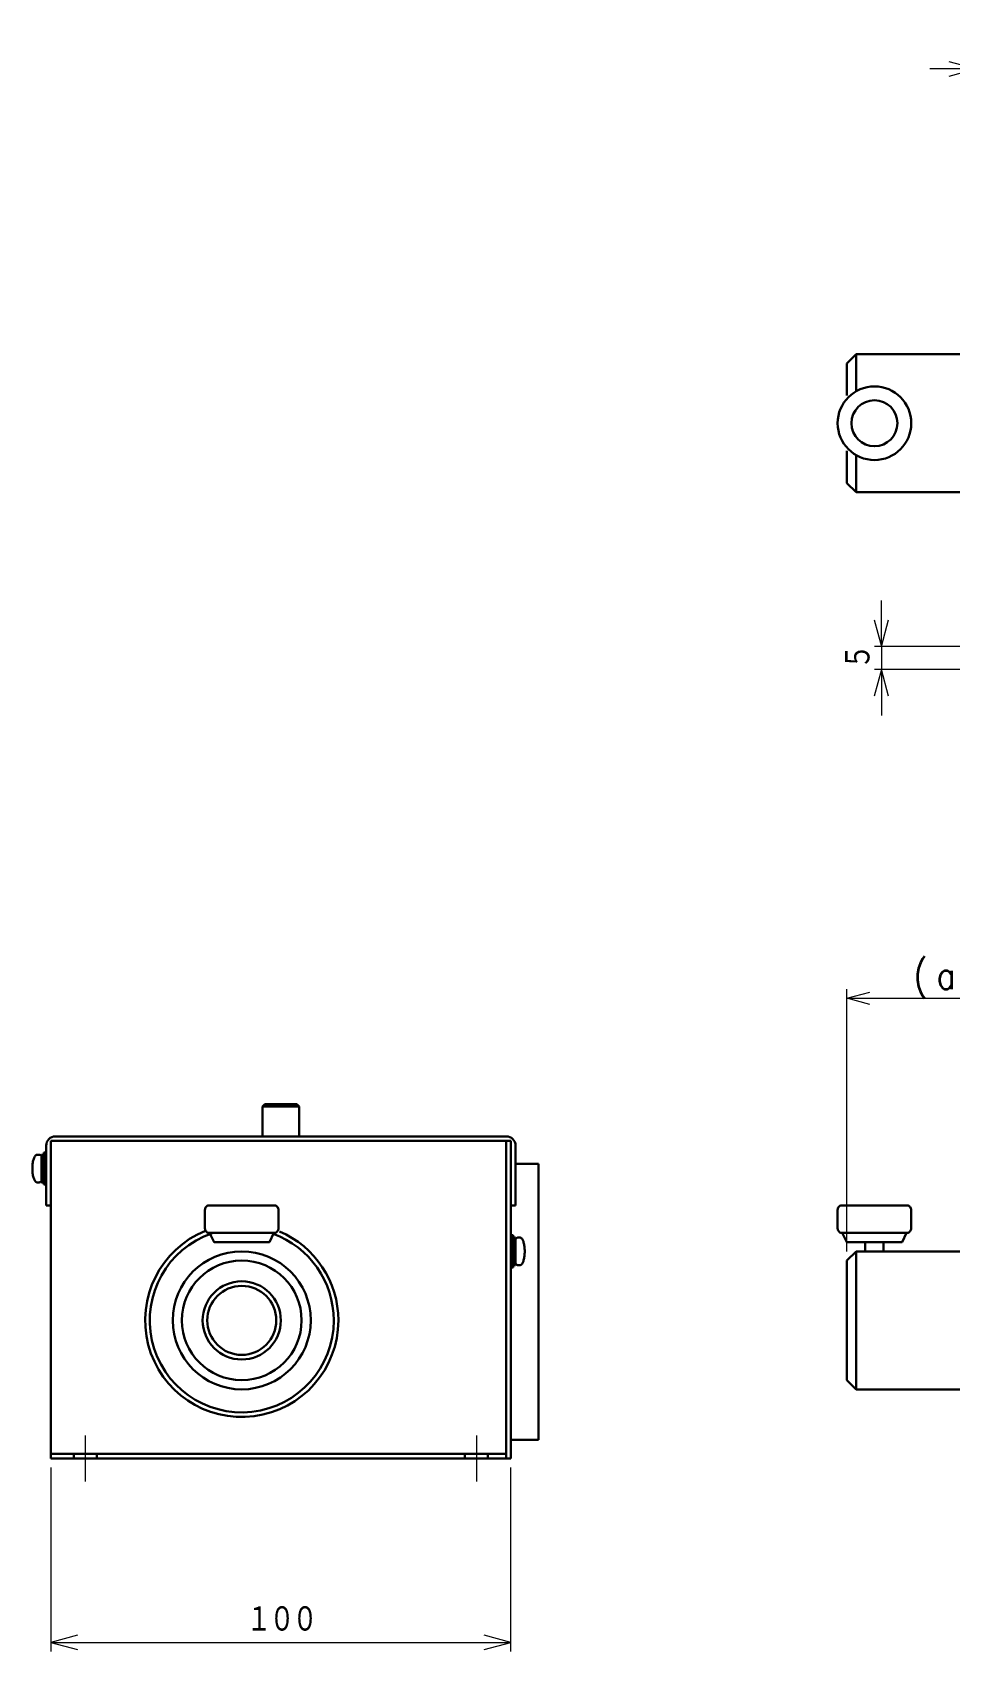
# Model space of a CAD drawing. Header units: millimetres. Extents: x 383 to 950, y 310 to 662.
# Drawn here: x 383.4 to 582.8, y 309.6 to 661.6 of the extents above; entities that cross this region are included whole.
import ezdxf

# ---------------------------------------------------------------- set-up
doc = ezdxf.new("R2010")
doc.units = ezdxf.units.MM
doc.layers.get('0').update_dxf_attribs({"lineweight": 30})
doc.layers.add('寸法', color=7, linetype='Continuous', lineweight=15)
doc.styles.add('BIGFONT', font='txt.shx', dxfattribs={"bigfont": 'bigfont'})
doc.styles.get("Standard").update_dxf_attribs({"font": 'txt', "bigfont": 'extfont2.shx'})

# ---------------------------------------------------------------- blocks, each defined once
blk = doc.blocks.new('A$C3BA60929')
for p, q in [((175, 242), (173, 240)), ((173, 240), (173, 233)), ((206, 242), (175, 242)), ((175, 242), (175, 234)), ((173, 221), (173, 214)), ((175, 220), (175, 212)), ((173, 214), (175, 212)), ((175, 212), (206, 212)), ((46.5, 79), (46, 78.5)), ((46, 78.5), (54, 78.5)), ((46, 72), (46, 78.5)), ((46.5, 79), (53.5, 79)), ((53.5, 79), (54, 78.5)), ((54, 78.5), (54, 72)), ((0, 57), (0, 71)), ((0, 71), (100, 71)), ((99, 72), (1, 72)), ((54, 72), (46, 72)), ((99, 2), (99, 71)), ((100, 71), (100, 57)), ((-3, 68), (-2.5, 68)), ((-2, 68), (-2, 62)), ((-1.5, 68), (-2, 68)), ((-2, 67.5), (-2, 62.5)), ((-1.5, 68.5), (-1.5, 61.5)), ((-1, 68.5), (-1.5, 68.5)), ((-1.5, 62), (-1.5, 68)), ((-1, 70), (-1, 57)), ((-1, 61.5), (-1, 68.5)), ((101, 57), (101, 70)), ((101, 66), (106, 66)), ((106, 66), (106, 6)), ((-3, 62), (-2.5, 62)), ((-2, 62), (-1.5, 62)), ((-1.5, 61.5), (-1, 61.5)), ((-1, 57), (0, 57)), ((0, 57), (0, 3)), ((34.5, 57), (48.5, 57)), ((100, 57), (101, 57)), ((100, 57), (100, 3)), ((172, 57), (186, 57)), ((33.5, 52), (33.5, 56)), ((49.5, 56), (49.5, 52)), ((171, 52), (171, 56)), ((187, 56), (187, 52)), ((48.5, 51), (34.5, 51)), ((100.5, 50.5), (100, 50.5)), ((100, 50.5), (100, 43.5)), ((100.5, 43.5), (100.5, 50.5)), ((101, 50), (100.5, 50)), ((100.5, 50), (100.5, 44)), ((101, 44), (101, 50)), ((101, 44.5), (101, 49.5)), ((102, 50), (101.5, 50)), ((186, 51), (172, 51)), ((175, 47), (173, 45)), ((175, 47), (175, 17)), ((206, 47), (175, 47)), ((177, 49), (177, 47)), ((181, 49), (181, 47)), ((100, 43.5), (100.5, 43.5)), ((100.5, 44), (101, 44)), ((102, 44), (101.5, 44)), ((173, 45), (173, 19)), ((173, 19), (175, 17)), ((175, 17), (206, 17)), ((106, 6), (100, 6)), ((0, 2), (0, 3)), ((0, 3), (99, 3)), ((100, 2), (0, 2)), ((5, 3), (5, 2)), ((10, 3), (10, 2)), ((90, 3), (90, 2)), ((95, 3), (95, 2)), ((100, 3), (100, 2))]:
    blk.add_line(p, q)
for points in [[(-3, 62), (-3.0872, 62.0114), (-3.1736, 62.0456), (-3.2588, 62.1022), (-3.342, 62.1809), (-3.4226, 62.2811), (-3.5, 62.4019), (-3.5736, 62.5425), (-3.6428, 62.7019), (-3.7071, 62.8787), (-3.766, 63.0716), (-3.8192, 63.2793), (-3.866, 63.5), (-3.9063, 63.7321), (-3.9397, 63.9739), (-3.9659, 64.2235), (-3.9848, 64.4791), (-3.9962, 64.7385), (-4, 65), (-3.9962, 65.2615), (-3.9848, 65.5209), (-3.9659, 65.7765), (-3.9397, 66.0261), (-3.9063, 66.2679), (-3.866, 66.5), (-3.8192, 66.7207), (-3.766, 66.9284), (-3.7071, 67.1213), (-3.6428, 67.2981), (-3.5736, 67.4575), (-3.5, 67.5981), (-3.4226, 67.7189), (-3.342, 67.8191), (-3.2588, 67.8978), (-3.1736, 67.9544), (-3.0872, 67.9886), (-3, 68)], [(-2.5, 68), (-2.4132, 67.9924), (-2.329, 67.9698), (-2.25, 67.933), (-2.1786, 67.883), (-2.117, 67.8214), (-2.067, 67.75), (-2.0302, 67.671), (-2.0076, 67.5868), (-2, 67.5)], [(-2, 62.5), (-2.0076, 62.4132), (-2.0302, 62.329), (-2.067, 62.25), (-2.117, 62.1786), (-2.1786, 62.117), (-2.25, 62.067), (-2.329, 62.0302), (-2.4132, 62.0076), (-2.5, 62)], [(34.5, 57), (34.3264, 56.9848), (34.158, 56.9396), (34, 56.866), (33.8572, 56.766), (33.734, 56.6428), (33.634, 56.5), (33.5604, 56.342), (33.5152, 56.1736), (33.5, 56)], [(49.5, 56), (49.4848, 56.1736), (49.4396, 56.342), (49.366, 56.5), (49.266, 56.6428), (49.1428, 56.766), (49, 56.866), (48.842, 56.9396), (48.6736, 56.9848), (48.5, 57)], [(172, 57), (171.8264, 56.9848), (171.658, 56.9396), (171.5, 56.866), (171.3572, 56.766), (171.234, 56.6428), (171.134, 56.5), (171.0604, 56.342), (171.0152, 56.1736), (171, 56)], [(187, 56), (186.9848, 56.1736), (186.9396, 56.342), (186.866, 56.5), (186.766, 56.6428), (186.6428, 56.766), (186.5, 56.866), (186.342, 56.9396), (186.1736, 56.9848), (186, 57)], [(33.5, 52), (33.5152, 51.8264), (33.5604, 51.658), (33.634, 51.5), (33.734, 51.3572), (33.8572, 51.234), (34, 51.134), (34.158, 51.0604), (34.3264, 51.0152), (34.5, 51)], [(34.5, 51), (35.5, 49), (47.5, 49), (48.5, 51)], [(48.5, 51), (48.6736, 51.0152), (48.842, 51.0604), (49, 51.134), (49.1428, 51.234), (49.266, 51.3572), (49.366, 51.5), (49.4396, 51.658), (49.4848, 51.8264), (49.5, 52)], [(101, 49.5), (101.0076, 49.5868), (101.0302, 49.671), (101.067, 49.75), (101.117, 49.8214), (101.1786, 49.883), (101.25, 49.933), (101.329, 49.9698), (101.4132, 49.9924), (101.5, 50)], [(102, 50), (102.0872, 49.9886), (102.1736, 49.9544), (102.2588, 49.8978), (102.342, 49.8191), (102.4226, 49.7189), (102.5, 49.5981), (102.5736, 49.4575), (102.6428, 49.2981), (102.7071, 49.1213), (102.766, 48.9284), (102.8192, 48.7207), (102.866, 48.5), (102.9063, 48.2679), (102.9397, 48.0261), (102.9659, 47.7765), (102.9848, 47.5209), (102.9962, 47.2615), (103, 47), (102.9962, 46.7385), (102.9848, 46.4791), (102.9659, 46.2235), (102.9397, 45.9739), (102.9063, 45.7321), (102.866, 45.5), (102.8192, 45.2793), (102.766, 45.0716), (102.7071, 44.8787), (102.6428, 44.7019), (102.5736, 44.5425), (102.5, 44.4019), (102.4226, 44.2811), (102.342, 44.1809), (102.2588, 44.1022), (102.1736, 44.0456), (102.0872, 44.0114), (102, 44)], [(171, 52), (171.0152, 51.8264), (171.0604, 51.658), (171.134, 51.5), (171.234, 51.3572), (171.3572, 51.234), (171.5, 51.134), (171.658, 51.0604), (171.8264, 51.0152), (172, 51)], [(172, 51), (173, 49), (185, 49), (186, 51)], [(186, 51), (186.1736, 51.0152), (186.342, 51.0604), (186.5, 51.134), (186.6428, 51.234), (186.766, 51.3572), (186.866, 51.5), (186.9396, 51.658), (186.9848, 51.8264), (187, 52)], [(101.5, 44), (101.4132, 44.0076), (101.329, 44.0302), (101.25, 44.067), (101.1786, 44.117), (101.117, 44.1786), (101.067, 44.25), (101.0302, 44.329), (101.0076, 44.4132), (101, 44.5)]]:
    blk.add_lwpolyline(points)
for centre, radius in [((179, 227), 8), ((179, 227), 5), ((41.5, 32), 15), ((41.5, 32), 13), ((41.5, 32), 8.5), ((41.5, 32), 7.5)]:
    blk.add_circle(centre, radius)
for centre, radius, start, end in [((1, 70), 2, 90, 180), ((99, 70), 2, 0, 90), ((41.5, 32), 21, 112, 0), ((41.5, 32), 20, 109, 0), ((41.5, 32), 20, 0, 70), ((41.5, 32), 21, 0, 67)]:
    blk.add_arc(centre, radius, start, end)
blk = doc.blocks.new('_Open30')
at = {"lineweight": -2}
for p, q in [((-1, 0.268), (0, 0)), ((0, 0), (-1, -0.268)), ((0, 0), (-1, 0))]:
    blk.add_line(p, q, dxfattribs=at)
blk = doc.blocks.new('A$C2587515C')
for p, q in [((201, 304), (191, 304)), ((201, 304), (195.2044, 305.5529)), ((195.2044, 302.4471), (201, 304)), ((201, 306), (201, 270)), ((206, 304), (201, 304)), ((206, 306), (206, 266)), ((211.7956, 305.5529), (206, 304)), ((526, 304), (206, 304)), ((206, 304), (211.7956, 302.4471)), ((526, 304), (520.2044, 305.5529)), ((520.2044, 302.4471), (526, 304)), ((526, 270), (526, 306)), ((526, 304), (531, 304)), ((531, 270), (531, 306)), ((536.7956, 305.5529), (531, 304)), ((531, 304), (541, 304)), ((531, 304), (536.7956, 302.4471)), ((206, 256), (206, 266)), ((526, 256), (526, 266)), ((201, 261), (211, 261)), ((531, 261), (521, 261)), ((563, 261), (533, 261)), ((561, 261), (559.4471, 255.2044)), ((561, 261), (561, 176)), ((562.5529, 255.2044), (561, 261)), ((180.5, 178.5), (180.5, 188.5)), ((178.9471, 184.2956), (180.5, 178.5)), ((180.5, 178.5), (182.0529, 184.2956)), ((206, 171), (206, 181)), ((526, 171), (526, 181)), ((559.4471, 181.7956), (561, 176)), ((561, 176), (562.5529, 181.7956)), ((199, 178.5), (179, 178.5)), ((180.5, 178.5), (180.5, 173.5)), ((201, 176), (211, 176)), ((531, 176), (521, 176)), ((563, 176), (533, 176)), ((180.5, 173.5), (178.9471, 167.7044)), ((199, 173.5), (179, 173.5)), ((180.5, 173.5), (180.5, 163.5)), ((182.0529, 167.7044), (180.5, 173.5)), ((216, 104), (216, 74)), ((221.7956, 103.5529), (216, 102)), ((516, 102), (510.2044, 103.5529)), ((516, 74), (516, 104)), ((516, 102), (216, 102)), ((216, 102), (221.7956, 100.4471)), ((510.2044, 100.4471), (516, 102)), ((558, 72), (518, 72)), ((556, 72), (554.4471, 66.2044)), ((556, 2), (556, 72)), ((557.5529, 66.2044), (556, 72)), ((554.4471, 7.7956), (556, 2)), ((556, 2), (557.5529, 7.7956)), ((7.5, 7), (7.5, -3)), ((92.5, 7), (92.5, -3)), ((206, 7), (206, -3)), ((524, 7), (524, -3)), ((0, 0), (0, -40)), ((100, -40), (100, 0)), ((201, 0), (201, -40)), ((531, 0), (531, -40)), ((534, 2), (558, 2)), ((5.7956, -36.4471), (0, -38)), ((0, -38), (100, -38)), ((0, -38), (5.7956, -39.5529)), ((100, -38), (94.2044, -36.4471)), ((94.2044, -39.5529), (100, -38)), ((206.7956, -36.4471), (201, -38)), ((531, -38), (201, -38)), ((201, -38), (206.7956, -39.5529)), ((531, -38), (525.2044, -36.4471)), ((525.2044, -39.5529), (531, -38))]:
    blk.add_line(p, q)
at = {"lineweight": 15}
for p, q in [((173, 47), (173, 104)), ((216, 74), (216, 104)), ((178, 102), (212, 102))]:
    blk.add_line(p, q, dxfattribs=at)
blk.add_lwpolyline([(270, 278), (278, 278), (278, 284), (280, 284), (274, 288), (274, 288), (268, 284), (270, 284), (270, 278)])
at = {"lineweight": 15, "xscale": 5, "yscale": 5, "zscale": 5, "rotation": 180}
blk.add_blockref('_Open30', (173, 102), dxfattribs=at)
at = {"lineweight": 15, "xscale": 5, "yscale": 5, "zscale": 5}
blk.add_blockref('_Open30', (216, 102), dxfattribs=at)
at = {"style": 'BIGFONT', "width": 0.833}
for s, p in [('５', (201, 306)), ('３', (358.4999, 306)), ('２', (363.5, 306)), ('０', (368.5001, 306)), ('５', (526, 306)), ('３', (358.4999, 104)), ('０', (363.5, 104)), ('０', (368.5001, 104)), ('１', (42.4999, -36)), ('０', (47.5, -36)), ('０', (52.5001, -36)), ('３', (358.4999, -36)), ('３', (363.5, -36)), ('０', (368.5001, -36))]:
    blk.add_text(s, height=6, dxfattribs=at).set_placement(p)
for s, p in [('A', (265, 291)), ('I', (271, 291)), ('R', (277, 291))]:
    blk.add_text(s, height=6).set_placement(p)
for s, p in [('５', (559, 218.5)), ('８', (559, 213.4999)), ('５', (178.5, 173.5)), ('０', (554, 37)), ('７', (554, 31.9999))]:
    blk.add_text(s, height=6, rotation=90, dxfattribs=at).set_placement(p)
at = {"width": 0.833}
for s, p in [('(', (187.5, 104)), (')', (197.5, 104)), ('a', (192.5, 104))]:
    blk.add_text(s, height=6, dxfattribs=at).set_placement(p)

msp = doc.modelspace()

# ---------------------------------------------------------------- block references
msp.add_blockref('A$C3BA60929', (387.44, 349.61))
at = {"layer": '寸法'}
msp.add_blockref('A$C2587515C', (387.44, 349.61), dxfattribs=at)

doc.saveas('drawing.dxf')
